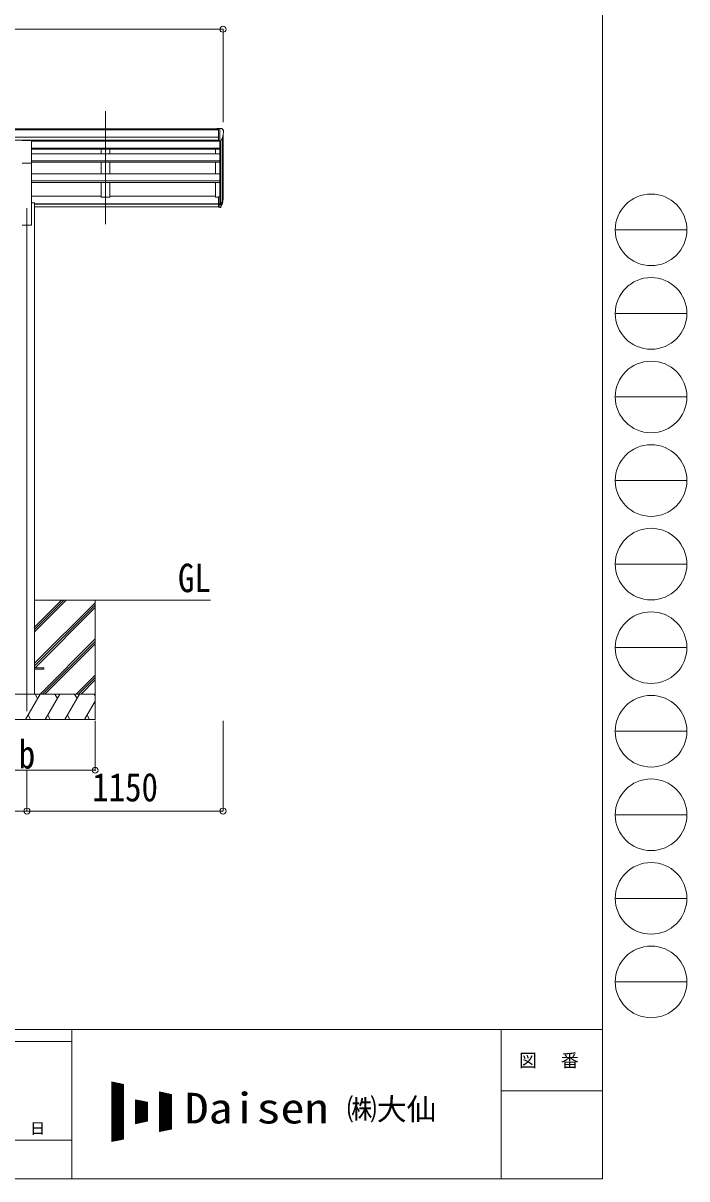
# Model space of a CAD drawing. Units: millimetres at full size; details may follow other scales. Extents: x -9783 to 33754, y -10064 to 6752.
# Drawn here: x 6000 to 9892, y -6828 to -51 of the extents above; entities that cross this region are included whole.
import ezdxf
from ezdxf.enums import TextEntityAlignment as Align

# ---------------------------------------------------------------- set-up
doc = ezdxf.new("R2010")
doc.units = ezdxf.units.MM
doc.header["$LTSCALE"] = 35
doc.header["$PDMODE"] = 32
doc.header["$PDSIZE"] = 35
for name, color, linetype, lineweight in [('0-0_0', 7, 'Continuous', 9), ('0-1_本体', 4, 'Continuous', 9), ('0-2_部品', 7, 'Continuous', 9), ('0-8_PARTS2', 2, 'Continuous', 9), ('0-A_寸法', 6, 'Continuous', 9), ('F-0_240', 7, 'Continuous', 9)]:
    doc.layers.add(name, color=color, linetype=linetype, lineweight=lineweight)
doc.styles.add('ＭＳ ゴシック', font='')
doc.styles.get('ＭＳ ゴシック').set_extended_font_data('MS Gothic')

msp = doc.modelspace()

# ---------------------------------------------------------------- linework, layer by layer
at = {"layer": '0-0_0'}
for p, q in [((6067.4, -3435.17), (7098.2, -3435.17)), ((6067.4, -3620.79), (6253.04, -3435.17)), ((6067.4, -3606.65), (6238.89, -3435.17)), ((6067.4, -3592.51), (6224.75, -3435.17)), ((6067.4, -3804.64), (6422.2, -3449.84)), ((6422.2, -3435.17), (6422.2, -4135.16)), ((6067.4, -3818.78), (6422.2, -3463.99)), ((6069.66, -3830.67), (6422.2, -3478.13)), ((6099.01, -3985.16), (6422.2, -3661.98)), ((6113.15, -3985.16), (6422.2, -3676.12)), ((6127.3, -3985.16), (6422.2, -3690.26)), ((6311.15, -3985.16), (6422.2, -3874.11)), ((6325.29, -3985.16), (6422.2, -3888.25)), ((6339.43, -3985.16), (6422.2, -3902.39)), ((6422.2, -3985.16), (5622.2, -3985.16)), ((6013.36, -4135.16), (6099.96, -3985.16)), ((6084.96, -4011.15), (6069.96, -3985.16)), ((6128.83, -4135.16), (6215.43, -3985.16)), ((6200.43, -4011.15), (6185.43, -3985.16)), ((6244.3, -4135.16), (6330.9, -3985.16)), ((6300.9, -3985.16), (6315.9, -4011.15)), ((6416.37, -3985.16), (6422.2, -3995.26)), ((6359.77, -4135.16), (6422.2, -4027.03)), ((6028.36, -4109.18), (6043.36, -4135.16)), ((6143.83, -4109.18), (6158.83, -4135.16)), ((6259.3, -4109.19), (6274.3, -4135.16)), ((6374.77, -4109.19), (6389.77, -4135.16)), ((5622.2, -4135.16), (6422.2, -4135.16))]:
    msp.add_line(p, q, dxfattribs=at)
at = {"layer": '0-1_本体'}
for p, q in [((1798.7, -671.04), (7145.7, -671.04)), ((1798.7, -676.39), (7145.7, -676.39)), ((1798.7, -719.92), (7145.7, -719.92)), ((1798.7, -737.59), (7145.7, -737.59)), ((6049.7, -740.08), (7145.7, -740.08)), ((6049.7, -742.43), (7152.2, -742.43)), ((6457.2, -739.97), (6457.2, -742.43)), ((6507.2, -739.97), (6507.2, -742.43)), ((7152.2, -742.42), (7152.2, -1069.87)), ((7158.2, -741.95), (7158.2, -1114.31)), ((7167.92, -726.6), (7167.92, -1096.3)), ((7172.2, -1072.04), (7172.2, -707.8)), ((6049.7, -784.63), (7152.2, -784.63)), ((6049.7, -786.02), (7152.2, -786.02)), ((6049.7, -789.71), (7152.2, -789.71)), ((6457.2, -789.71), (6457.2, -816.96)), ((6507.2, -789.71), (6507.2, -816.96)), ((7127.2, -816.96), (7127.2, -789.71)), ((6049.7, -816.96), (7152.2, -816.96)), ((6049.7, -857.68), (7152.2, -857.68)), ((6049.7, -859.17), (7152.2, -859.17)), ((6049.7, -865.98), (7152.2, -865.98)), ((6049.7, -1235.17), (6049.7, -871.22)), ((6457.2, -865.98), (6457.2, -935.47)), ((6507.2, -865.98), (6507.2, -935.47)), ((7127.2, -935.47), (7127.2, -865.98)), ((6049.7, -935.47), (7152.2, -935.47)), ((6049.7, -974.78), (7152.2, -974.78)), ((6049.7, -976.26), (7152.2, -976.26)), ((6049.7, -985.74), (7152.2, -985.74)), ((6457.2, -985.74), (6457.2, -1070.7)), ((7127.2, -1070.7), (7127.2, -985.74)), ((6049.7, -1065.9), (6457.2, -1065.9)), ((6507.2, -1065.9), (7127.2, -1065.9)), ((7145.7, -1070.7), (7127.2, -1070.7)), ((6067.4, -1110.2), (7145.7, -1110.2)), ((6067.4, -1111.58), (7145.7, -1111.58)), ((6067.4, -1128.76), (7145.7, -1128.76)), ((5994.7, -1235.17), (6049.7, -1235.17))]:
    msp.add_line(p, q, dxfattribs=at)
for points in [[(6507.2, -985.74), (6507.2, -1070.7), (6457.2, -1070.7)], [(6049.7, -1105.17), (6067.4, -1105.17), (6067.4, -3985.16)]]:
    msp.add_lwpolyline(points, dxfattribs=at)
at = {"layer": '0-2_部品'}
for p, q in [((7145.7, -669.44), (7135.7, -669.53)), ((7135.7, -671.04), (7135.7, -669.53)), ((7145.7, -741.42), (7145.7, -669.44)), ((7164.2, -669.44), (7145.7, -669.44)), ((7152.2, -742.42), (7152.2, -669.44)), ((7164.2, -669.44), (7166.54, -669.58)), ((7167.29, -670.01), (7171.36, -675.82)), ((5994.7, -739.31), (6049.7, -739.31)), ((6049.7, -871.38), (6049.7, -739.31)), ((7145.7, -741.42), (7152.2, -741.42)), ((7152.2, -742.42), (7157.41, -742.11)), ((7159.83, -740.61), (7169.1, -724.55)), ((7174.2, -678.81), (7174.2, -679.44)), ((5994.7, -871.38), (6049.7, -871.38)), ((7145.7, -1069.87), (7145.7, -1130.93)), ((7145.7, -1069.87), (7152.2, -1069.87)), ((7152.2, -1069.87), (7152.2, -1131.75)), ((7145.7, -1108.18), (7152.2, -1108.18)), ((7145.7, -1113.58), (7152.2, -1113.58)), ((7145.7, -1130.93), (7152.2, -1130.93)), ((7152.2, -1114.58), (7157.34, -1114.58)), ((7152.2, -1116.58), (7157.05, -1116.58)), ((7152.2, -1131.75), (7157.05, -1131.75)), ((7158.64, -1113.83), (7168.39, -1095.42)), ((7169.81, -1095.91), (7159.65, -1115.08)), ((7167.23, -1112.76), (7159.65, -1130.25))]:
    msp.add_line(p, q, dxfattribs=at)
at = {"layer": '0-2_部品', "color": 4}
msp.add_line((6121.8, -3830.67), (6067, -3830.67), dxfattribs=at)
msp.add_lwpolyline([(6121.8, -3830.67), (6121.8, -3839.67), (6067, -3839.67)], dxfattribs=at)
at = {"layer": '0-2_部品'}
for centre, radius, start, end in [((7166.48, -670.58), 1, 35, 86.5), ((7171.2, -678.81), 3, 0, 87), ((7157.23, -739.11), 3, 273.5, 330), ((6972.2, -679.44), 202, 347.09739, 0), ((7038.99, -1076.69), 133.22, 344.28698, 356.72013), ((7084.26, -1069.46), 88.05, 342.78929, 2.77608), ((7083.54, -1073.74), 89.07, 345.58812, 5.50424), ((7157.05, -1113.58), 3, 270, 330), ((7157.05, -1128.75), 3, 270, 330), ((7157.34, -1113.08), 1.5, 270, 330)]:
    msp.add_arc(centre, radius, start, end, dxfattribs=at)
at = {"layer": '0-8_PARTS2'}
for p, q in [((6482.2, -1228.96), (6482.2, -566.43)), ((6022.2, -1135.17), (6022.2, -4085.16))]:
    msp.add_line(p, q, dxfattribs=at)
at = {"layer": '0-A_寸法'}
for p, q in [((1772.2, -86.81), (7172.2, -86.81)), ((7172.2, -86.81), (7172.2, -632.43)), ((6422.2, -4431.55), (6422.2, -4142.58)), ((7172.2, -4671.53), (7172.2, -4142.58)), ((5622.2, -4431.55), (6422.2, -4431.55)), ((6022.2, -4671.53), (6022.2, -4431.55)), ((2922.2, -4671.53), (6022.2, -4671.53)), ((6022.2, -4671.53), (7172.2, -4671.53))]:
    msp.add_line(p, q, dxfattribs=at)
for p in [(7172.2, -86.81), (6422.2, -4431.55), (6022.2, -4671.53), (7172.2, -4671.53)]:
    msp.add_point(p, dxfattribs=at)
at = {"layer": 'F-0_240', "color": 5}
for p, q in [((9396.97, 6751.9), (9396.97, -6828.1)), ((-9783.03, -5953.1), (9396.97, -5953.1)), ((6285.75, -5953.1), (6285.75, -6828.1)), ((8801.97, -5953.1), (8801.97, -6828.1)), ((-9783.03, -6023.1), (6285.75, -6023.1)), ((8801.97, -6311.85), (9396.97, -6311.85)), ((5305.75, -6600.6), (6285.75, -6600.6)), ((-9783.03, -6828.1), (9396.97, -6828.1))]:
    msp.add_line(p, q, dxfattribs=at)
at = {"layer": 'F-0_240', "color": 4}
for p, q in [((9471.77, -1263.1), (9891.77, -1263.1)), ((9471.77, -1753.1), (9891.77, -1753.1)), ((9471.77, -2243.1), (9891.77, -2243.1)), ((9471.77, -2733.1), (9891.77, -2733.1)), ((9471.77, -3223.1), (9891.77, -3223.1)), ((9471.77, -3713.1), (9891.77, -3713.1)), ((9471.77, -4203.1), (9891.77, -4203.1)), ((9471.77, -4693.1), (9891.77, -4693.1)), ((9471.77, -5183.1), (9891.77, -5183.1)), ((9471.77, -5673.1), (9891.77, -5673.1))]:
    msp.add_line(p, q, dxfattribs=at)
at = {"layer": 'F-0_240'}
for p, q in [((6519.04, -6259.47), (6589.04, -6274.05)), ((6519.04, -6259.47), (6519.04, -6609.47)), ((6519.04, -6262.76), (6534.85, -6262.76)), ((6519.04, -6266.26), (6551.65, -6266.26)), ((6519.04, -6269.76), (6568.45, -6269.76)), ((6519.04, -6273.26), (6585.25, -6273.26)), ((6519.04, -6276.76), (6589.04, -6276.76)), ((6519.04, -6280.26), (6589.04, -6280.26)), ((6519.04, -6283.76), (6589.04, -6283.76)), ((6519.04, -6287.26), (6589.04, -6287.26)), ((6519.04, -6290.76), (6589.04, -6290.76)), ((6519.04, -6294.26), (6589.04, -6294.26)), ((6519.04, -6297.76), (6589.04, -6297.76)), ((6519.04, -6301.26), (6589.04, -6301.26)), ((6521.12, -6609.03), (6521.12, -6259.9)), ((6524.62, -6608.3), (6524.62, -6260.63)), ((6528.12, -6607.58), (6528.12, -6261.36)), ((6531.62, -6606.85), (6531.62, -6262.09)), ((6535.12, -6606.12), (6535.12, -6262.81)), ((6538.62, -6605.39), (6538.62, -6263.54)), ((6542.12, -6604.66), (6542.12, -6264.27)), ((6545.62, -6603.93), (6545.62, -6265)), ((6549.12, -6603.2), (6549.12, -6265.73)), ((6552.62, -6602.47), (6552.62, -6266.46)), ((6556.12, -6601.74), (6556.12, -6267.19)), ((6559.62, -6601.01), (6559.62, -6267.92)), ((6563.12, -6600.28), (6563.12, -6268.65)), ((6566.62, -6599.55), (6566.62, -6269.38)), ((6570.12, -6598.83), (6570.12, -6270.11)), ((6573.62, -6598.1), (6573.62, -6270.84)), ((6577.12, -6597.37), (6577.12, -6271.56)), ((6580.62, -6596.64), (6580.62, -6272.29)), ((6584.12, -6595.91), (6584.12, -6273.02)), ((6587.62, -6595.18), (6587.62, -6273.75)), ((6589.04, -6274.05), (6589.04, -6594.88)), ((6519.04, -6304.76), (6589.04, -6304.76)), ((6519.04, -6308.26), (6589.04, -6308.26)), ((6519.04, -6311.76), (6589.04, -6311.76)), ((6519.04, -6315.26), (6589.04, -6315.26)), ((6519.04, -6318.76), (6589.04, -6318.76)), ((6519.04, -6322.26), (6589.04, -6322.26)), ((6519.04, -6325.76), (6589.04, -6325.76)), ((6519.04, -6329.26), (6589.04, -6329.26)), ((6519.04, -6332.76), (6589.04, -6332.76)), ((6519.04, -6336.26), (6589.04, -6336.26)), ((6519.04, -6339.76), (6589.04, -6339.76)), ((6519.04, -6343.26), (6589.04, -6343.26)), ((6519.04, -6346.76), (6589.04, -6346.76)), ((6519.04, -6350.26), (6589.04, -6350.26)), ((6519.04, -6353.76), (6589.04, -6353.76)), ((6519.04, -6357.26), (6589.04, -6357.26)), ((6519.04, -6360.76), (6589.04, -6360.76)), ((6519.04, -6364.26), (6589.04, -6364.26)), ((6519.04, -6367.76), (6589.04, -6367.76)), ((6659.04, -6364.47), (6729.04, -6379.05)), ((6659.04, -6364.47), (6659.04, -6504.47)), ((6659.04, -6367.76), (6674.85, -6367.76)), ((6661.12, -6504.03), (6661.12, -6364.9)), ((6664.62, -6503.3), (6664.62, -6365.63)), ((6668.12, -6502.58), (6668.12, -6366.36)), ((6671.62, -6501.85), (6671.62, -6367.09)), ((6675.12, -6501.12), (6675.12, -6367.81)), ((6678.62, -6500.39), (6678.62, -6368.54)), ((6682.12, -6499.66), (6682.12, -6369.27)), ((6685.62, -6498.93), (6685.62, -6370)), ((6799.04, -6317.8), (6869.04, -6332.38)), ((6799.04, -6317.8), (6799.04, -6551.13)), ((6799.04, -6318.76), (6803.65, -6318.76)), ((6799.04, -6322.26), (6820.45, -6322.26)), ((6799.04, -6325.76), (6837.25, -6325.76)), ((6799.04, -6329.26), (6854.05, -6329.26)), ((6799.04, -6332.76), (6869.04, -6332.76)), ((6799.04, -6336.26), (6869.04, -6336.26)), ((6799.04, -6339.76), (6869.04, -6339.76)), ((6799.04, -6343.26), (6869.04, -6343.26)), ((6799.04, -6346.76), (6869.04, -6346.76)), ((6799.04, -6350.26), (6869.04, -6350.26)), ((6799.04, -6353.76), (6869.04, -6353.76)), ((6799.04, -6357.26), (6869.04, -6357.26)), ((6799.04, -6360.76), (6869.04, -6360.76)), ((6799.04, -6364.26), (6869.04, -6364.26)), ((6799.04, -6367.76), (6869.04, -6367.76)), ((6801.12, -6550.7), (6801.12, -6318.23)), ((6804.62, -6549.97), (6804.62, -6318.96)), ((6808.12, -6549.24), (6808.12, -6319.69)), ((6811.62, -6548.51), (6811.62, -6320.42)), ((6815.12, -6547.78), (6815.12, -6321.15)), ((6818.62, -6547.05), (6818.62, -6321.88)), ((6822.12, -6546.33), (6822.12, -6322.61)), ((6825.62, -6545.6), (6825.62, -6323.34)), ((6829.12, -6544.87), (6829.12, -6324.06)), ((6832.62, -6544.14), (6832.62, -6324.79)), ((6836.12, -6543.41), (6836.12, -6325.52)), ((6839.62, -6542.68), (6839.62, -6326.25)), ((6843.12, -6541.95), (6843.12, -6326.98)), ((6846.62, -6541.22), (6846.62, -6327.71)), ((6850.12, -6540.49), (6850.12, -6328.44)), ((6853.62, -6539.76), (6853.62, -6329.17)), ((6857.12, -6539.03), (6857.12, -6329.9)), ((6860.62, -6538.3), (6860.62, -6330.63)), ((6864.12, -6537.58), (6864.12, -6331.36)), ((6867.62, -6536.85), (6867.62, -6332.09)), ((6869.04, -6332.38), (6869.04, -6536.55)), ((6519.04, -6371.26), (6589.04, -6371.26)), ((6519.04, -6374.76), (6589.04, -6374.76)), ((6519.04, -6378.26), (6589.04, -6378.26)), ((6519.04, -6381.76), (6589.04, -6381.76)), ((6519.04, -6385.26), (6589.04, -6385.26)), ((6519.04, -6388.76), (6589.04, -6388.76)), ((6519.04, -6392.26), (6589.04, -6392.26)), ((6519.04, -6395.76), (6589.04, -6395.76)), ((6519.04, -6399.26), (6589.04, -6399.26)), ((6519.04, -6402.76), (6589.04, -6402.76)), ((6519.04, -6406.26), (6589.04, -6406.26)), ((6519.04, -6409.76), (6589.04, -6409.76)), ((6519.04, -6413.26), (6589.04, -6413.26)), ((6519.04, -6416.76), (6589.04, -6416.76)), ((6519.04, -6420.26), (6589.04, -6420.26)), ((6519.04, -6423.76), (6589.04, -6423.76)), ((6519.04, -6427.26), (6589.04, -6427.26)), ((6519.04, -6430.76), (6589.04, -6430.76)), ((6519.04, -6434.26), (6589.04, -6434.26)), ((6519.04, -6437.76), (6589.04, -6437.76)), ((6659.04, -6371.26), (6691.65, -6371.26)), ((6659.04, -6374.76), (6708.45, -6374.76)), ((6659.04, -6378.26), (6725.25, -6378.26)), ((6659.04, -6381.76), (6729.04, -6381.76)), ((6659.04, -6385.26), (6729.04, -6385.26)), ((6659.04, -6388.76), (6729.04, -6388.76)), ((6659.04, -6392.26), (6729.04, -6392.26)), ((6659.04, -6395.76), (6729.04, -6395.76)), ((6659.04, -6399.26), (6729.04, -6399.26)), ((6659.04, -6402.76), (6729.04, -6402.76)), ((6659.04, -6406.26), (6729.04, -6406.26)), ((6659.04, -6409.76), (6729.04, -6409.76)), ((6659.04, -6413.26), (6729.04, -6413.26)), ((6659.04, -6416.76), (6729.04, -6416.76)), ((6659.04, -6420.26), (6729.04, -6420.26)), ((6659.04, -6423.76), (6729.04, -6423.76)), ((6659.04, -6427.26), (6729.04, -6427.26)), ((6659.04, -6430.76), (6729.04, -6430.76)), ((6659.04, -6434.26), (6729.04, -6434.26)), ((6659.04, -6437.76), (6729.04, -6437.76)), ((6689.12, -6498.2), (6689.12, -6370.73)), ((6692.62, -6497.47), (6692.62, -6371.46)), ((6696.12, -6496.74), (6696.12, -6372.19)), ((6699.62, -6496.01), (6699.62, -6372.92)), ((6703.12, -6495.28), (6703.12, -6373.65)), ((6706.62, -6494.55), (6706.62, -6374.38)), ((6710.12, -6493.83), (6710.12, -6375.11)), ((6713.62, -6493.1), (6713.62, -6375.84)), ((6717.12, -6492.37), (6717.12, -6376.56)), ((6720.62, -6491.64), (6720.62, -6377.29)), ((6724.12, -6490.91), (6724.12, -6378.02)), ((6727.62, -6490.18), (6727.62, -6378.75)), ((6729.04, -6379.05), (6729.04, -6489.88)), ((6799.04, -6371.26), (6869.04, -6371.26)), ((6799.04, -6374.76), (6869.04, -6374.76)), ((6799.04, -6378.26), (6869.04, -6378.26)), ((6799.04, -6381.76), (6869.04, -6381.76)), ((6799.04, -6385.26), (6869.04, -6385.26)), ((6799.04, -6388.76), (6869.04, -6388.76)), ((6799.04, -6392.26), (6869.04, -6392.26)), ((6799.04, -6395.76), (6869.04, -6395.76)), ((6799.04, -6399.26), (6869.04, -6399.26)), ((6799.04, -6402.76), (6869.04, -6402.76)), ((6799.04, -6406.26), (6869.04, -6406.26)), ((6799.04, -6409.76), (6869.04, -6409.76)), ((6799.04, -6413.26), (6869.04, -6413.26)), ((6799.04, -6416.76), (6869.04, -6416.76)), ((6799.04, -6420.26), (6869.04, -6420.26)), ((6799.04, -6423.76), (6869.04, -6423.76)), ((6799.04, -6427.26), (6869.04, -6427.26)), ((6799.04, -6430.76), (6869.04, -6430.76)), ((6799.04, -6434.26), (6869.04, -6434.26)), ((6799.04, -6437.76), (6869.04, -6437.76)), ((6519.04, -6441.26), (6589.04, -6441.26)), ((6519.04, -6444.76), (6589.04, -6444.76)), ((6519.04, -6448.26), (6589.04, -6448.26)), ((6519.04, -6451.76), (6589.04, -6451.76)), ((6519.04, -6455.26), (6589.04, -6455.26)), ((6519.04, -6458.76), (6589.04, -6458.76)), ((6519.04, -6462.26), (6589.04, -6462.26)), ((6519.04, -6465.76), (6589.04, -6465.76)), ((6519.04, -6469.26), (6589.04, -6469.26)), ((6519.04, -6472.76), (6589.04, -6472.76)), ((6519.04, -6476.26), (6589.04, -6476.26)), ((6519.04, -6479.76), (6589.04, -6479.76)), ((6519.04, -6483.26), (6589.04, -6483.26)), ((6519.04, -6486.76), (6589.04, -6486.76)), ((6519.04, -6490.26), (6589.04, -6490.26)), ((6519.04, -6493.76), (6589.04, -6493.76)), ((6519.04, -6497.26), (6589.04, -6497.26)), ((6519.04, -6500.76), (6589.04, -6500.76)), ((6519.04, -6504.26), (6589.04, -6504.26)), ((6659.04, -6441.26), (6729.04, -6441.26)), ((6659.04, -6444.76), (6729.04, -6444.76)), ((6659.04, -6448.26), (6729.04, -6448.26)), ((6659.04, -6451.76), (6729.04, -6451.76)), ((6659.04, -6455.26), (6729.04, -6455.26)), ((6659.04, -6458.76), (6729.04, -6458.76)), ((6659.04, -6462.26), (6729.04, -6462.26)), ((6659.04, -6465.76), (6729.04, -6465.76)), ((6659.04, -6469.26), (6729.04, -6469.26)), ((6659.04, -6472.76), (6729.04, -6472.76)), ((6659.04, -6476.26), (6729.04, -6476.26)), ((6659.04, -6479.76), (6729.04, -6479.76)), ((6659.04, -6483.26), (6729.04, -6483.26)), ((6659.04, -6486.76), (6729.04, -6486.76)), ((6659.04, -6504.47), (6729.04, -6489.88)), ((6659.04, -6490.26), (6727.23, -6490.26)), ((6659.04, -6493.76), (6710.43, -6493.76)), ((6659.04, -6497.26), (6693.63, -6497.26)), ((6659.04, -6500.76), (6676.83, -6500.76)), ((6659.04, -6504.26), (6660.03, -6504.26)), ((6799.04, -6441.26), (6869.04, -6441.26)), ((6799.04, -6444.76), (6869.04, -6444.76)), ((6799.04, -6448.26), (6869.04, -6448.26)), ((6799.04, -6451.76), (6869.04, -6451.76)), ((6799.04, -6455.26), (6869.04, -6455.26)), ((6799.04, -6458.76), (6869.04, -6458.76)), ((6799.04, -6462.26), (6869.04, -6462.26)), ((6799.04, -6465.76), (6869.04, -6465.76)), ((6799.04, -6469.26), (6869.04, -6469.26)), ((6799.04, -6472.76), (6869.04, -6472.76)), ((6799.04, -6476.26), (6869.04, -6476.26)), ((6799.04, -6479.76), (6869.04, -6479.76)), ((6799.04, -6483.26), (6869.04, -6483.26)), ((6799.04, -6486.76), (6869.04, -6486.76)), ((6799.04, -6490.26), (6869.04, -6490.26)), ((6799.04, -6493.76), (6869.04, -6493.76)), ((6799.04, -6497.26), (6869.04, -6497.26)), ((6799.04, -6500.76), (6869.04, -6500.76)), ((6799.04, -6504.26), (6869.04, -6504.26)), ((6519.04, -6507.76), (6589.04, -6507.76)), ((6519.04, -6511.26), (6589.04, -6511.26)), ((6519.04, -6514.76), (6589.04, -6514.76)), ((6519.04, -6518.26), (6589.04, -6518.26)), ((6519.04, -6521.76), (6589.04, -6521.76)), ((6519.04, -6525.26), (6589.04, -6525.26)), ((6519.04, -6528.76), (6589.04, -6528.76)), ((6519.04, -6532.26), (6589.04, -6532.26)), ((6519.04, -6535.76), (6589.04, -6535.76)), ((6519.04, -6539.26), (6589.04, -6539.26)), ((6519.04, -6542.76), (6589.04, -6542.76)), ((6519.04, -6546.26), (6589.04, -6546.26)), ((6519.04, -6549.76), (6589.04, -6549.76)), ((6519.04, -6553.26), (6589.04, -6553.26)), ((6519.04, -6556.76), (6589.04, -6556.76)), ((6519.04, -6560.26), (6589.04, -6560.26)), ((6519.04, -6563.76), (6589.04, -6563.76)), ((6519.04, -6567.26), (6589.04, -6567.26)), ((6519.04, -6570.76), (6589.04, -6570.76)), ((6799.04, -6507.76), (6869.04, -6507.76)), ((6799.04, -6511.26), (6869.04, -6511.26)), ((6799.04, -6514.76), (6869.04, -6514.76)), ((6799.04, -6518.26), (6869.04, -6518.26)), ((6799.04, -6521.76), (6869.04, -6521.76)), ((6799.04, -6525.26), (6869.04, -6525.26)), ((6799.04, -6528.76), (6869.04, -6528.76)), ((6799.04, -6532.26), (6869.04, -6532.26)), ((6799.04, -6535.76), (6869.04, -6535.76)), ((6869.04, -6536.55), (6799.04, -6551.13)), ((6799.04, -6539.26), (6856.03, -6539.26)), ((6799.04, -6542.76), (6839.23, -6542.76)), ((6799.04, -6546.26), (6822.43, -6546.26)), ((6799.04, -6549.76), (6805.63, -6549.76)), ((6519.04, -6574.26), (6589.04, -6574.26)), ((6519.04, -6577.76), (6589.04, -6577.76)), ((6519.04, -6581.26), (6589.04, -6581.26)), ((6519.04, -6584.76), (6589.04, -6584.76)), ((6519.04, -6588.26), (6589.04, -6588.26)), ((6519.04, -6591.76), (6589.04, -6591.76)), ((6589.04, -6594.88), (6519.04, -6609.47)), ((6519.04, -6595.26), (6587.23, -6595.26)), ((6519.04, -6598.76), (6570.43, -6598.76)), ((6519.04, -6602.26), (6553.63, -6602.26)), ((6519.04, -6605.76), (6536.83, -6605.76)), ((6519.04, -6609.26), (6520.03, -6609.26))]:
    msp.add_line(p, q, dxfattribs=at)
at = {"layer": 'F-0_240', "color": 4}
for centre in [(9681.77, -1263.1), (9681.77, -1753.1), (9681.77, -2243.1), (9681.77, -2733.1), (9681.77, -3223.1), (9681.77, -3713.1), (9681.77, -4203.1), (9681.77, -4693.1), (9681.77, -5183.1), (9681.77, -5673.1)]:
    msp.add_circle(centre, 210, dxfattribs=at)

# ---------------------------------------------------------------- texts
at = {"layer": '0-0_0', "style": 'ＭＳ ゴシック', "width": 0.85}
msp.add_text('GL', height=166.8, dxfattribs=at).set_placement((6907.74, -3437.6), align=Align.BOTTOM_LEFT)
at = {"layer": '0-A_寸法', "color": 7, "style": 'ＭＳ ゴシック', "width": 0.85}
for s, p in [('b', (5974.08, -4471.55)), ('1150', (6404.7, -4664.53))]:
    msp.add_text(s, height=166.8, dxfattribs=at).set_placement(p, align=Align.BOTTOM_LEFT)
at = {"layer": 'F-0_240', "style": 'ＭＳ ゴシック', "width": 1.15}
msp.add_text('Daisen', height=179.6, dxfattribs=at).set_placement((6947.05, -6556.97), align=Align.BOTTOM_LEFT)
at = {"layer": 'F-0_240', "style": 'ＭＳ ゴシック'}
for s, height, p in [('㈱大仙\u3000', 128.3, (7898.35, -6521.97)), ('年\u3000\u3000月\u3000\u3000日', 64.15, (5515.76, -6583.1))]:
    msp.add_text(s, height=height, dxfattribs=at).set_placement(p, align=Align.BOTTOM_LEFT)
at = {"layer": 'F-0_240', "insert": (8906.97, -6180.6), "char_height": 76.98, "attachment_point": 7, "style": 'ＭＳ ゴシック'}
msp.add_mtext('\\T1.17;図\u3000番', dxfattribs=at)

doc.saveas('drawing.dxf')
